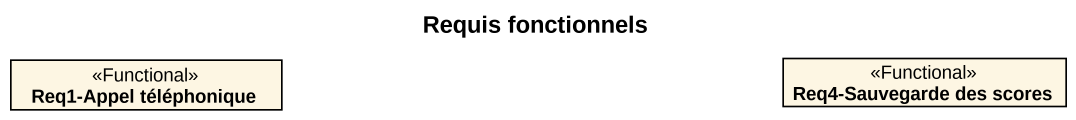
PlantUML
@startuml
title Requis fonctionnels
hide circle
hide empty members
class "Req1-Appel téléphonique" as Req1_Appel_téléphonique <<Functional>>
class "Req4-Sauvegarde des scores" as Req4_Sauvegarde_des_scores <<Functional>>
@enduml
